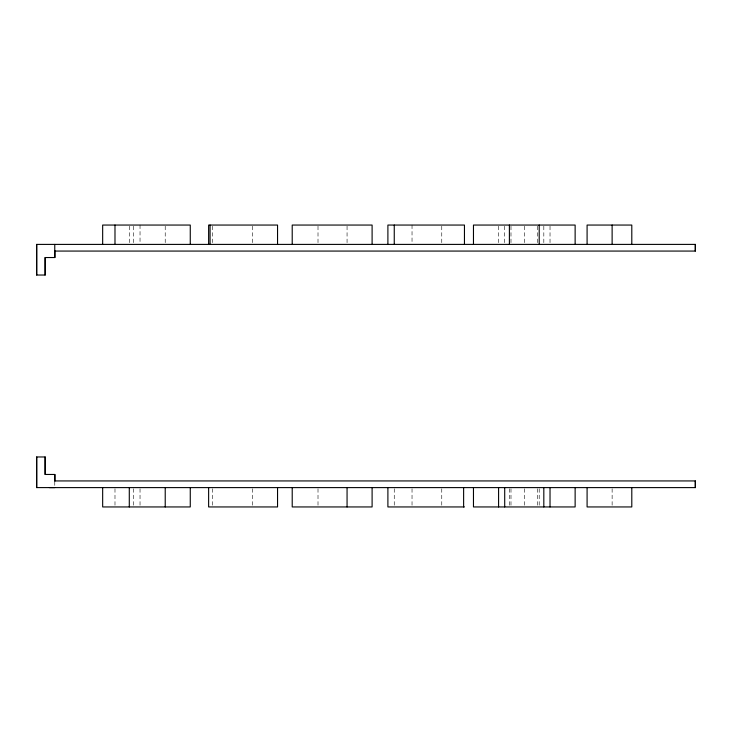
<?xml version="1.0" encoding="UTF-8"?>
<svg xmlns="http://www.w3.org/2000/svg" width="732" height="732" viewBox="0 0 732 732"><rect width="100%" height="100%" fill="white"/><g stroke="black" fill="none" stroke-linecap="round" stroke-linejoin="round"><path stroke-width="0.55" stroke-dasharray="3.66 2.75" d="M612.126 488.738L612.126 505.812M550.025 226.188L550.025 243.262M543.821 226.188L543.821 243.262M539.2 488.738L539.2 505.812M537.617 226.188L537.617 243.262M537.617 488.738L537.617 505.812M524.304 226.188L524.304 243.262M524.304 488.738L524.304 505.812M510.991 226.188L510.991 243.262M510.991 488.738L510.991 505.812M509.399 488.738L509.399 505.812M504.705 226.188L504.705 243.262M498.584 226.188L498.584 243.262M441.762 226.188L441.762 243.262M441.762 488.738L441.762 505.812M412.034 225.053L412.034 243.262M412.034 488.738L412.034 506.947M394.255 488.738L394.255 505.812M347.06 226.188L347.06 243.262M318.008 226.188L318.008 243.262M318.008 488.738L318.008 505.812M252.503 226.188L252.503 243.262M252.503 488.738L252.503 505.812M212.564 226.188L212.564 243.262M212.564 488.738L212.564 505.812M165.222 226.188L165.222 243.262M140.032 225.053L140.032 243.262M140.032 488.738L140.032 506.947M133.681 226.188L133.681 243.262M133.681 488.738L133.681 505.812M129.29 226.188L129.29 243.262M114.988 488.738L114.988 506.947M54.763 482.04L54.763 485.408"/><path stroke-width="1.1" d="M54.763 251.067L695.4 251.067L695.4 244.397L36.6 244.406L36.6 275.031L45.228 275.031L45.228 257.536M54.763 480.933L695.4 480.933L695.4 487.603L49.319 487.603M54.763 487.594L36.6 487.594L36.6 456.969L45.228 456.969L45.228 474.464M464.454 506.947L387.896 506.947L387.896 487.603M695.254 244.397L695.254 251.067M695.254 480.933L695.254 487.603M631.798 244.397L631.798 225.053L587.091 225.053L587.091 244.397M631.798 487.603L631.798 506.947L587.091 506.947L587.091 487.603M612.126 225.053L612.126 244.397M575.132 244.397L575.132 225.053L473.467 225.053L473.467 244.397M575.132 487.603L575.132 506.947L473.467 506.947L473.467 487.603M550.025 487.603L550.025 506.947M543.821 487.603L543.821 506.947M539.2 225.053L539.2 244.397M509.399 225.053L509.399 244.397M504.705 487.603L504.705 506.947M498.584 487.603L498.584 506.947M464.454 244.397L464.454 225.053L387.896 225.053L387.896 244.397M463.621 487.603L463.621 506.947M394.255 225.053L394.255 244.397M372.103 244.397L372.103 225.053L292.214 225.053L292.214 244.397M372.103 487.603L372.103 506.947L292.214 506.947L292.214 487.603M347.06 487.603L347.06 506.947M277.547 244.397L277.547 225.053L208.629 225.053L208.629 244.397M277.547 487.603L277.547 506.947L208.629 506.947L208.629 487.603M210.066 225.053L210.066 244.397M190.265 244.397L190.265 225.053L102.663 225.053L102.663 244.397M190.265 487.603L190.265 506.947L102.663 506.947L102.663 487.603M165.222 487.603L165.222 506.947M129.29 487.603L129.29 506.947M114.988 225.053L114.988 244.397M54.909 251.067L54.909 257.536L45.082 257.536L45.082 275.031M54.909 480.933L54.909 474.464L45.082 474.464L45.082 456.969M54.763 244.406L54.763 257.536M54.763 474.464L54.763 481.034M36.746 244.406L36.746 275.031M36.746 456.969L36.746 487.594"/></g></svg>
